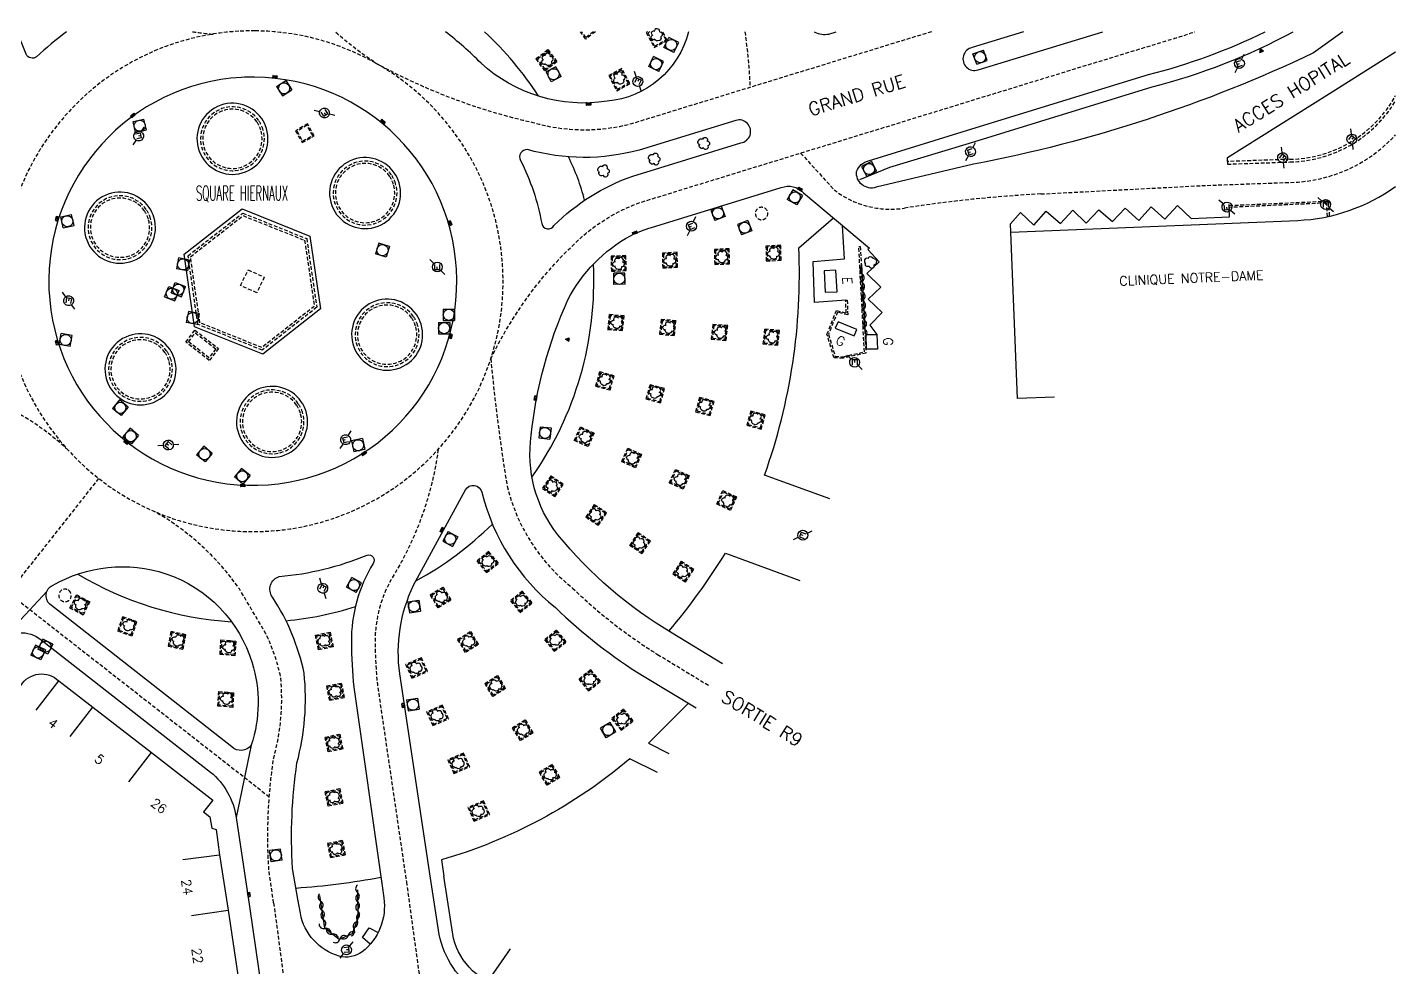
# Model space of a CAD drawing. Header units: millimetres. Extents: x 155000 to 156001, y 122000 to 123001.
# Drawn here: x 155815.6 to 156000, y 122873.9 to 123000.6 of the extents above; entities that cross this region are included whole.
import ezdxf
from ezdxf.enums import TextEntityAlignment as Align

# ---------------------------------------------------------------- set-up
doc = ezdxf.new("R2010")
doc.units = ezdxf.units.MM
doc.linetypes.add('DASHED', pattern=[0.75, 0.5, -0.25])
doc.layers.get('0').update_dxf_attribs({"linetype": 'CONTINUOUS'})
for name, color, linetype in [('W0001', 6, 'DASHED'), ('W0008', 7, 'CONTINUOUS'), ('W0100', 7, 'CONTINUOUS'), ('W0112', 1, 'DASHED'), ('W0300', 7, 'CONTINUOUS'), ('W0310', 3, 'CONTINUOUS'), ('W0334', 7, 'CONTINUOUS'), ('W0400', 7, 'CONTINUOUS'), ('W0420', 7, 'CONTINUOUS'), ('W0471', 7, 'CONTINUOUS'), ('W0851', 7, 'CONTINUOUS'), ('W0984', 7, 'CONTINUOUS'), ('W0989', 7, 'CONTINUOUS'), ('W0991', 7, 'CONTINUOUS'), ('W1102', 7, 'CONTINUOUS')]:
    doc.layers.add(name, color=color, linetype=linetype)
doc.styles.get("Standard").update_dxf_attribs({"font": 'romans.shx', "width": 0.85})

# ---------------------------------------------------------------- blocks, each defined once
blk = doc.blocks.new('T471')
for p, q in [((-0.333334, 0.333334), (-0.333334, -0.333334)), ((-0.333334, 0.333334), (0.333334, 0.333334)), ((-0.333334, 0), (0, 0)), ((0.500001, 0.500001), (1.000002, 1.000002)), ((-0.500001, -0.500001), (-1.000002, -1.000002)), ((-0.333334, -0.333334), (0.333334, -0.333334))]:
    blk.add_line(p, q)
blk.add_ellipse((0, 0), major_axis=(0.4714054636000732, 0.4714054636000732), ratio=1, start_param=5.497787143782138, end_param=11.78097245096172)
blk = doc.blocks.new('T851')
for p, q in [((-0.25, -0.15), (0, 0.3166666666666667)), ((0, 0.3166666666666667), (0.25, -0.15)), ((-0.25, -0.15), (0.25, -0.15))]:
    blk.add_line(p, q)
for major_axis, ratio in [((-0.1060660171779822, 0.1060660171779822), 0.9999999999999998), ((-0.0353553390593274, 0.0353553390593274), 0.9999999999999994), ((-0.02357022603955159, 0.02357022603955159), 0.9999999999999992)]:
    blk.add_ellipse((0, 0), major_axis=major_axis, ratio=ratio, start_param=3.926990816987241, end_param=10.21017612416683)
blk = doc.blocks.new('T300')
for p, q in [((-0.7999991999999999, 0.5142852), (-0.8571420000000001, 0.3428568)), ((-0.8571420000000001, 0.3428568), (-0.8571420000000001, 0.1714284)), ((-0.8571420000000001, 0.1714284), (-0.7428564, 0.05714279999999999)), ((-0.6857135999999999, 0.6285708), (-0.7999991999999999, 0.5142852)), ((-0.7999991999999999, -0.05714279999999999), (-0.7428564, 0.05714279999999999)), ((-0.7428564, 0.05714279999999999), (-0.6857135999999999, 0.1142856)), ((-0.5714279999999999, 0.6857135999999999), (-0.6857135999999999, 0.6285708)), ((-0.4571423999999999, 0.6857135999999999), (-0.5714279999999999, 0.6857135999999999)), ((-0.285714, 0.6285708), (-0.4571423999999999, 0.6857135999999999)), ((-0.285714, 0.6285708), (-0.1714284, 0.7428564)), ((-0.2285712, 0.5714279999999999), (-0.285714, 0.6285708)), ((-0.1714284, 0.7428564), (-0.05714279999999999, 0.7999991999999999)), ((-0.05714279999999999, 0.7999991999999999), (0.05714279999999999, 0.7999991999999999)), ((0.05714279999999999, 0.7999991999999999), (0.2285712, 0.7428564)), ((0.2285712, 0.7428564), (0.3428568, 0.6285708)), ((0.3428568, 0.6285708), (0.3999996, 0.5142852)), ((0.4571423999999999, 0.4571423999999999), (0.3428568, 0.4571423999999999)), ((0.3999996, 0.5142852), (0.3999996, 0.4571423999999999)), ((0.5714279999999999, 0.3999996), (0.4571423999999999, 0.4571423999999999)), ((0.5714279999999999, 0.3999996), (0.6857135999999999, 0.285714)), ((0.6857135999999999, 0.285714), (0.7428564, 0.1714284)), ((0.7428564, 0.05714279999999999), (0.6857135999999999, -0.1714284)), ((0.7428564, 0.1714284), (0.7428564, 0.05714279999999999)), ((-0.7999991999999999, -0.1714284), (-0.7999991999999999, -0.05714279999999999)), ((-0.7999991999999999, -0.2285712), (-0.7999991999999999, -0.1714284)), ((-0.7428564, -0.3428568), (-0.7999991999999999, -0.2285712)), ((-0.6857135999999999, -0.3999996), (-0.7428564, -0.3428568)), ((-0.5142852, -0.4571423999999999), (-0.6857135999999999, -0.3999996)), ((-0.3999996, -0.4571423999999999), (-0.5142852, -0.4571423999999999)), ((-0.3999996, -0.4571423999999999), (-0.3428568, -0.4571423999999999)), ((-0.3428568, -0.4571423999999999), (-0.3428568, -0.3999996)), ((-0.3428568, -0.5142852), (-0.3428568, -0.4571423999999999)), ((-0.285714, -0.6285708), (-0.3428568, -0.5142852)), ((-0.1714284, -0.7428564), (-0.285714, -0.6285708)), ((-0.05714279999999999, -0.7999991999999999), (-0.1714284, -0.7428564)), ((0.05714279999999999, -0.7999991999999999), (-0.05714279999999999, -0.7999991999999999)), ((0.1714284, -0.7428564), (0.05714279999999999, -0.7999991999999999)), ((0.2285712, -0.6857135999999999), (0.1714284, -0.7428564)), ((0.285714, -0.4571423999999999), (0.2285712, -0.4571423999999999)), ((0.285714, -0.6285708), (0.2285712, -0.6857135999999999)), ((0.4571423999999999, -0.3999996), (0.285714, -0.4571423999999999)), ((0.3428568, -0.5142852), (0.285714, -0.6285708)), ((0.3428568, -0.5142852), (0.3428568, -0.4571423999999999)), ((0.5714279999999999, -0.3428568), (0.4571423999999999, -0.3999996)), ((0.6285708, -0.285714), (0.5714279999999999, -0.3428568)), ((0.6857135999999999, -0.1714284), (0.6285708, -0.285714))]:
    blk.add_line(p, q)
blk = doc.blocks.new('t310o')
at = {"color": 0, "linetype": 'Continuous'}
for centre, start, end in [((-0.4999987064074958, 0.3750017247803044), 216.8699, 323.1304), ((0.5000012935925042, -0.3749982752196956), 36.8699, 143.1303)]:
    blk.add_arc(centre, 0.625, start, end, dxfattribs=at)
blk = doc.blocks.new('T420')
for p, q in [((0.7499999999708962, 0.75), (-0.7500000000291038, 0.75)), ((-0.7500000000291038, 0.75), (-0.7500000000291038, -0.75)), ((0.75, 0.75), (0.75, -0.75)), ((0.7499999999708962, -0.75), (-0.7500000000291038, -0.75))]:
    blk.add_line(p, q)
blk.add_ellipse((0, 0), major_axis=(-0.5303300858918937, 0.5303300858918937), ratio=0.9999999999925214, start_param=3.926990816990981, end_param=10.21017612417057)
blk = doc.blocks.new('T400')
for p, q in [((-0.15, 0.3), (0.15, 0.3)), ((-0.15, -0.25), (-0.15, 0.3)), ((-0.15, 0.15), (0.15, 0.15)), ((-0.15, 0), (0.15, 0)), ((0.15, 0.3), (0.15, -0.25)), ((-0.15, -0.15), (0.15, -0.15)), ((-0.15, -0.25), (-0.15, -0.3)), ((-0.15, -0.3), (0.15, -0.3)), ((0.15, -0.3), (0.15, -0.25))]:
    blk.add_line(p, q)

msp = doc.modelspace()

# ---------------------------------------------------------------- linework, layer by layer
at = {"layer": 'W0001'}
for points in [[(155844.0466239512, 123000.0631336955, 61.37503056714937), (155846.2438782431, 123000.1154950205, 0.0162932709077179), (155844.0466239512, 123000.0631336955, 0.0162932709077179)], [(155837.8077279455, 123000, 0.0146919503911859), (155840.5353081651, 122999.6796263724)], [(155919.7952892253, 122983.6546242969), (155924.3046277385, 122978.7116166272, 0.2072374866420219), (155933.8151689325, 122976.2402349957, -0.02563239767350916), (155952.1705139963, 122978.1412977108), (155974.5895620227, 122979.3069812767), (155985.8352184461, 122979.7084263438, 0.2053610232900574), (156000, 122986.111935212)], [(155878.0257685359, 122955.9467636743, 0.0171627216195439), (155880.2266922913, 122938.7773262912, 0.1667556161801612), (155889.0405977733, 122925.0494233061, 0.05294108307430038), (155900.5191475223, 122916.1029039857), (155907.4918613788, 122911.869604959)], [(155821.0367843799, 122943.6398750032, 0.1306633236600903), (155805.6926509405, 122951.9671472675, 0.1170695197536755), (155795.6883806964, 122951.7781535681), (155777.2309407844, 122947.9320344541), (155735.1752919286, 122939.1910329899)]]:
    msp.add_lwpolyline(points, format="xyb", dxfattribs=at)
at = {"layer": 'W0001', "flags": 128}
for points in [[(155937.4189214788, 123000), (155912.9624867881, 122992.4968388053), (155897.0056640981, 122987.5949375816, -0.1380184782504166), (155883.7289008418, 122987.7349754704, -0.06972544459347271), (155862.5836012356, 122995.7297305359, -0.03486733708723364), (155857.0156214688, 123000)], [(155878.0257685359, 122955.9467636743, -0.09044169422629575), (155889.3363529753, 122971.4732411309, -0.1103831316356582), (155898.3156173128, 122977.04943192), (155912.6130342279, 122981.4461580689), (155944.7915534944, 122991.3407069384), (155968.9544691352, 122998.7432475223, 0.0122606840871509), (155972.9410525718, 123000, 0.05344751889682772)], [(155912.2731019255, 123000, -0.02497095386386579), (155912.9624867933, 122992.4968388069, -0.8405066153489791)], [(155870.9330542732, 122943.7200064552, -0.1039768655017658), (155864.85717587, 122926.634820063, 0.1373397713059485), (155862.4257616082, 122917.7831750048, 0.02479560611680482), (155862.737328713, 122912.0698564333), (155866.650115153, 122885.4475775415)], [(155848.7554734053, 122882.6314657729), (155848.1215796506, 122886.9077748573, -0.05366581837455479), (155848.7591175862, 122902.1424983728, 0.09174520196158498), (155849.696596996, 122913.0700564447, 0.05759394289633814), (155847.7149415367, 122918.8838017582), (155844.1331802015, 122924.9337971646, 0.11326372531408), (155832.5774293215, 122935.414657277)]]:
    msp.add_lwpolyline(points, format="xyb", dxfattribs=at)
for points in [[(155848.1679818413, 122896.8809711059), (155817.1850209896, 122921.0925679521), (155807.1520307722, 122928.9947902472), (155785.755769079, 122945.7267843882)], [(155794.6890898178, 122901.1396325348), (155813.0193453074, 122924.3735534346), (155825.1875492779, 122939.7969657653)]]:
    msp.add_lwpolyline(points, dxfattribs=at)
at = {"layer": 'W0001'}
for points in [[(155866.650115153, 122885.4475775415), (155871.2669651032, 122851.8993498393), (155880.5071230226, 122792.0303483576), (155883.0710012464, 122774.2229175986), (155888.4815989406, 122739.3414798793), (155891.5643999308, 122723.0844499995), (155887.9751709062, 122705.3032201794)], [(155848.7554734053, 122882.6314657729), (155851.9474715921, 122858.6860826733), (155857.8547268223, 122820.6882325878), (155862.2697716951, 122792.1385844531), (155863.3208161563, 122785.4151744253), (155865.608448757, 122771.5700727729), (155873.3221076038, 122722.1552306874), (155882.2446582408, 122704.5267017198)]]:
    msp.add_lwpolyline(points, dxfattribs=at)
at = {"layer": 'W0008'}
for points in [[(155820.8103112342, 123000, 0.02816652761902284), (155816.8045, 122996.6081, -0.4481767493683909), (155815.3759752201, 122996.9707524339), (155814.1938212257, 123000)], [(155904.6647005178, 123000, -0.3225353033448881), (155893.7109, 122990.6489, -0.2286091241279858), (155876.705, 122995.7748, 0.03354028237408936), (155871.9093028905, 123000, -0.1549130362227611)], [(155992.9024890815, 123000), (155988.9116, 122997.1422, -0.06392089573855594), (155943.0993, 122982.1553), (155929.965, 122979.0423, -0.5466520167753144), (155927.3389999998, 122981.1916, -0.2357014554204837), (155928.9453, 122982.6197000001), (155943.4705, 122987.0887), (155966.7068, 122994.2346, 0.05154929667205106), (155982.4170949709, 123000, 0.05406351756536579)], [(155909.2693, 122914.8333), (155902.4809, 122918.9589, -0.08758475966769626), (155887.0745, 122932.2154, -0.206840163369467), (155883.4873, 122945.6436, -0.08178068362688184), (155888.4243, 122963.8812, -0.1496551716745559), (155896.8508, 122972.5086, -0.0634602225295107), (155899.6811, 122973.6172), (155917.1619, 122978.9992, -0.3016986867088864), (155920.1744000002, 122978.3169000002), (155929.0973, 122970.8402), (155928.864, 122970.6433), (155930.3962, 122969.0206), (155928.7188, 122967.414), (155930.6066, 122965.5767), (155928.9127, 122963.9728), (155930.7666, 122962.166), (155929.1044, 122960.4732), (155930.0834, 122959.2261)], [(155869.9098681437, 122885.9605706982), (155865.7587, 122913.4869, -0.1484272237977429), (155867.6144, 122925.4182), (155874.5963, 122938.2634, -0.6853373257143369), (155876.8247, 122937.9548, 0.1652767870304608), (155886.731, 122922.4145, 0.05245574364113078), (155898.6952, 122913.1156), (155905.7144227576, 122908.905909918)], [(155797.1645769933, 122899.1979299048), (155811.7203, 122917.6468, -0.4102441379527866), (155817.4098, 122918.0524), (155840.2611, 122900.245, -0.1868795931092658), (155843.6948, 122894.137), (155845.5174069503, 122882.121885465)], [(155901.0315, 122849.0274), (155894.6185, 122854.5993), (155876.3331000114, 122870.5219000168, -0.1947172466822541), (155871.0578, 122878.3718), (155869.9098681437, 122885.9605706982)], [(155863.3903621623, 122884.9345843847), (155863.591, 122883.3071, -0.2755503559548147), (155860.6653, 122876.0389, -0.2345620506020043), (155857.5985000229, 122875.4505000802, -0.285065914124689), (155852.3563, 122881.2229), (155851.9935398602, 122883.1410460808)], [(155845.5174069503, 122882.121885465), (155848.797, 122859.54), (155854.8984, 122820.2315, -0.4092552675780475), (155850.9429, 122815.2215, -0.1838125559865063), (155847.3993, 122816.0812), (155837.5762, 122824.0284)]]:
    msp.add_lwpolyline(points, format="xyb", dxfattribs=at)
at = {"layer": 'W0008', "flags": 128}
for points in [[(155921.6351746487, 123000), (155921.7242, 122999.9529, 0.178693192609436), (155923.5936000001, 122999.6952999998), (155924.5799982371, 123000, 0.4339040195423198)], [(155949.8449286448, 123000), (155942.9041000001, 122997.8669999997, 1.045888548512531), (155943.7056, 122994.8525), (155960.5077514843, 123000, 0.0657887978299318)], [(155882.9611, 122984.1267000002, 0.5849957706613159), (155882.0265, 122982.6674, -0.0742356431999506), (155884.8857999997, 122974.1472999999, 0.6836516855443546), (155886.5377, 122973.8805, -0.1138684674514081), (155897.1703, 122980.5473), (155911.7216, 122985.0221, 1.075611985652424), (155911.0487000001, 122988.0591999998), (155898.0281, 122984.0593, -0.1361045976200199), (155882.9611, 122984.1267)], [(155851.9935398602, 122883.1410460808), (155851.3046, 122887.2745, -0.0524044865133798), (155851.8965, 122901.4849, 0.09164567393063668), (155852.8629, 122913.5656, 0.09360950392963632), (155848.5963, 122923.8313, -0.5178761106678941), (155849.5167999999, 122926.6045000004, 0.07728348268354268), (155861.3418, 122929.4857, -0.7369821515739958), (155862.1645999995, 122928.3663000003, 0.1385668031959129), (155859.2258, 122917.7675, 0.02504976963968547), (155859.5611, 122911.6759), (155863.3903621623, 122884.9345843847)]]:
    msp.add_lwpolyline(points, format="xyb", dxfattribs=at)
at = {"layer": 'W0008'}
for points in [[(155977.3143, 122982.5099), (155977.3559, 122983.053), (155991.0936, 122991.6756), (156000, 122997.3004349946)], [(155948.1122, 122972.992), (155948.0771, 122974.1407), (155949.417, 122975.6557), (155951.2172, 122973.957), (155952.8723, 122975.8461), (155954.8368, 122974.1464), (155956.4781, 122975.9571), (155958.2741, 122974.2091), (155959.9806, 122976.0278), (155961.8204, 122974.4142), (155963.5481, 122976.2527), (155965.3672, 122974.5513), (155967.0534, 122976.4149), (155968.8914, 122974.7346), (155970.5893, 122976.5764), (155972.4588, 122974.834), (155977.6137, 122975.0564), (155977.5759776273, 122976.3344108905)]]:
    msp.add_lwpolyline(points, dxfattribs=at)
msp.add_lwpolyline([(155844.3979551599, 122993.841512791, 61.37503056769305), (155846.1893042713, 122993.884201256, 0.01629327090757305)], format="xyb", close=True, dxfattribs=at)
at = {"layer": 'W0008', "flags": 128}
msp.add_lwpolyline([(155845.8388, 122914.9592, -0.1585540869661909), (155845.7343, 122903.8937, -0.4511640103960455), (155843.1092, 122903.6487), (155818.5741000004, 122922.8751000005, -0.5309982711545573), (155818.9456, 122925.401, -0.2145172386837328), (155834.2343, 122926.9704, -0.2439619818255175)], format="xyb", close=True, dxfattribs=at)
at = {"layer": 'W0100'}
for points in [[(155954.030270934, 122950.7732863139), (155949.0344946567, 122950.5678127458), (155948.1122, 122972.992), (155986.7997999967, 122974.5831999998, 0.146713728805403), (156000, 122979.1621522685)], [(155801.8073870973, 122895.5562400272), (155807.6372, 122902.9887), (155814.6658, 122911.9274, -0.4755822299960084), (155819.7834, 122912.5375), (155824.3762045198, 122908.9891690481), (155832.2896, 122902.8754), (155840.5358, 122896.4655), (155839.2956, 122894.9068), (155840.1713, 122894.209), (155840.3985, 122892.7167), (155841.0266, 122892.5282), (155841.4625, 122889.1157), (155842.6091, 122881.6642)]]:
    msp.add_lwpolyline(points, format="xyb", dxfattribs=at)
for points in [[(155924.709, 122964.9765), (155924.5496, 122967.883), (155922.9503, 122967.8075), (155923.1097, 122964.901)], [(155924.453, 122960.0738), (155927.009, 122959.0489), (155927.389, 122959.8705), (155924.833, 122960.8954)], [(155928.6894, 122957.2147), (155928.6167, 122959.2035), (155930.0834, 122959.2261), (155930.1561, 122957.2373)]]:
    msp.add_lwpolyline(points, close=True, dxfattribs=at)
msp.add_lwpolyline([(155837.6639331894, 122880.9257386163), (155842.6091, 122881.6642), (155844.2326, 122870.7923), (155845.209, 122864.8771), (155846.1442, 122859.001), (155847.4392, 122850.6801), (155849.2328, 122838.7916), (155850.9396, 122818.3504), (155848.3452, 122818.6536), (155838.9946, 122826.2436)], dxfattribs=at)
at = {"layer": 'W0112'}
for points in [[(155890.8193, 122999.0159), (155890.0957762325, 123000)], [(155890.8501160831, 122999.2272149001), (155890.2819539177, 123000)], [(155892.1213524404, 123000), (155890.8193, 122999.0159)], [(155891.8725799844, 123000), (155890.8501160831, 122999.2272149001)], [(155899.1540298588, 123000), (155898.9709, 122999.8976), (155900.0604, 122997.8569), (155901.8207, 122998.8412)], [(155899.4613759488, 123000), (155899.1725057233, 122999.8384735767), (155900.1206887383, 122998.0624689153), (155901.6190942766, 122998.9003264233)], [(155901.6190942766, 122998.9003264233), (155901.0319945746, 123000)], [(155901.8207, 122998.8412), (155901.202033562, 123000)], [(155990.8032924186, 122975.0887173668), (155990.6933920405, 122976.9173111683), (155977.5759776273, 122976.3344108905), (155977.5645, 122976.5927), (155990.9362, 122977.1869), (155991.0589628384, 122975.1442922384)]]:
    msp.add_lwpolyline(points, dxfattribs=at)
for points in [[(155885.3265, 122994.7353), (155884.117, 122996.3804), (155885.7272, 122997.5974), (155886.9367, 122995.9523)], [(155885.3573160831, 122994.9466149001), (155884.3255361649, 122996.3499891402), (155885.6963839169, 122997.3860850999), (155886.7281638351, 122995.9827108597)], [(155896.7682, 122993.0294), (155895.6787, 122995.0701), (155893.9184, 122994.0858), (155895.0079, 122992.0451)], [(155896.5665942766, 122993.0885264233), (155895.6184112617, 122994.8645310847), (155894.1200057233, 122994.0266735767), (155895.0681887383, 122992.2506689153)], [(155854.2268, 122985.9545), (155853.3203, 122987.6018), (155851.6999, 122986.6408), (155852.6048, 122985.0734)], [(155854.0226714022, 122986.0143163929), (155853.2635709671, 122987.3937605699), (155851.9039286873, 122986.5874064408), (155852.6616296114, 122985.2749736543)], [(155844.5782, 122975.5735), (155853.2074, 122972.1242), (155854.5636, 122962.8731), (155847.215, 122957.1042), (155838.5388, 122960.5727), (155837.2114440057, 122969.8275339422)], [(155844.6277464058, 122975.2246255755), (155852.9305920659, 122971.9057773005), (155854.235573229, 122963.0040583516), (155847.1648689472, 122957.4533159066), (155838.8161972405, 122960.7908793347), (155837.5390624538, 122969.6955517994)], [(155903.1906, 122968.2641), (155903.1475, 122970.2814), (155901.1518, 122970.1758), (155901.1949, 122968.1585)], [(155910.2082, 122968.746), (155910.1651, 122970.7633), (155908.1694, 122970.6577), (155908.2125, 122968.6404)], [(155910.0551295546, 122968.8881103097), (155910.0184408306, 122970.605329868), (155908.3224704454, 122970.5155896903), (155908.3591591694, 122968.798370132)], [(155917.1612, 122969.2203), (155917.1181, 122971.2376), (155915.1224, 122971.132), (155915.1655, 122969.1147)], [(155917.0081295546, 122969.3624103097), (155916.9714408306, 122971.079629868), (155915.2754704454, 122970.9898896903), (155915.3121591694, 122969.272670132)], [(155926.0716727181, 122963.8387341818), (155926.1431246341, 122961.8369224798), (155924.7578625982, 122962.2231686487), (155923.5541449117, 122959.2493270273), (155924.4436171988, 122956.2528207562), (155925.5108671991, 122956.2196902792), (155928.3892305914, 122956.8667591292), (155927.6275873334, 122971.0602831544), (155927.8273, 122971.071), (155928.598, 122956.7087), (155925.53, 122956.019), (155924.293, 122956.0574), (155923.3425, 122959.2595), (155924.6395, 122962.4638), (155925.9335, 122962.103), (155925.8718, 122963.8316)], [(155896.2808, 122967.8299), (155896.2377, 122969.8472), (155894.242, 122969.7416), (155894.2851, 122967.7243)], [(155896.1277295546, 122967.9720103097), (155896.0910408306, 122969.689229868), (155894.3950704454, 122969.5994896903), (155894.4317591694, 122967.882270132)], [(155903.0375295546, 122968.4062103097), (155903.0008408306, 122970.123429868), (155901.3048704454, 122970.0336896903), (155901.3415591694, 122968.316470132)], [(155847.4961, 122966.9396), (155846.476, 122964.8223), (155844.2944, 122965.807), (155845.3145, 122967.9243)], [(155895.7832, 122959.7278), (155896.0085, 122961.7234), (155894.0045, 122961.8979), (155893.7792, 122959.9023)], [(155895.6505499559, 122959.8899182065), (155895.8421832508, 122961.5873145807), (155894.137150044, 122961.7357817935), (155893.9455167492, 122960.0383854194)], [(155902.7668, 122959.0622), (155902.9921, 122961.0578), (155900.9881, 122961.2323), (155900.7628, 122959.2367)], [(155902.6341499559, 122959.2243182065), (155902.8257832507, 122960.9217145807), (155901.120750044, 122961.0701817935), (155900.9291167492, 122959.3727854194)], [(155836.9045, 122958.1968), (155838.151, 122959.7894), (155841.3211, 122957.3128), (155840.0822, 122955.711)], [(155837.2668056488, 122958.2410145306), (155838.195304354, 122959.4273178101), (155840.9598610727, 122957.2675433016), (155840.036824005, 122956.0741291639)], [(155909.7339, 122958.4085), (155909.9592, 122960.4041), (155907.9552, 122960.5786), (155907.7299, 122958.583)], [(155909.6012499559, 122958.5706182065), (155909.7928832507, 122960.2680145807), (155908.087850044, 122960.4164817935), (155907.8962167492, 122958.7190854194)], [(155916.7202, 122957.7561), (155916.9455, 122959.7517), (155914.9415, 122959.9262), (155914.7162, 122957.9306)], [(155916.5875499559, 122957.9182182065), (155916.7791832507, 122959.6156145807), (155915.074150044, 122959.7640817935), (155914.8825167492, 122958.0666854194)], [(155894.1086, 122951.7292), (155894.6486, 122953.6472), (155892.6941, 122954.1704), (155892.1541, 122952.2524)], [(155894.0043441652, 122951.9123896057), (155894.4630352673, 122953.5415924464), (155892.7983558348, 122953.9872103942), (155892.3396647326, 122952.3580075536)], [(155900.9017, 122950.0073), (155901.4417, 122951.9253), (155899.4872, 122952.4485), (155898.9472, 122950.5305)], [(155900.7974441652, 122950.1904896057), (155901.2561352674, 122951.8196924464), (155899.5914558348, 122952.2653103942), (155899.1327647326, 122950.6361075536)], [(155907.5916, 122948.2827), (155908.1316, 122950.2007), (155906.1771, 122950.7239), (155905.6371, 122948.8059)], [(155907.4873441652, 122948.4658896057), (155907.9460352673, 122950.0950924464), (155906.2813558348, 122950.5407103942), (155905.8226647326, 122948.9115075536)], [(155914.4743, 122946.4599), (155915.0143, 122948.3779), (155913.0598, 122948.9011), (155912.5198, 122946.9831)], [(155914.3700441652, 122946.6430896057), (155914.8287352673, 122948.2722924464), (155913.1640558348, 122948.7179103942), (155912.7053647326, 122947.0887075536)], [(155889.2775, 122944.9407), (155890.1, 122946.7734), (155891.9556, 122945.9304), (155891.1331, 122944.0977)], [(155889.4754867704, 122945.0155081195), (155890.1751512316, 122946.5745051508), (155891.7576132296, 122945.8555918805), (155891.0579487683, 122944.2965948492)], [(155895.6672, 122942.0759), (155896.4897, 122943.9086), (155898.3453, 122943.0656), (155897.5228, 122941.2329)], [(155895.8651867704, 122942.1507081195), (155896.5648512316, 122943.7097051508), (155898.1473132296, 122942.9907918805), (155897.4476487683, 122941.4317948492)], [(155902.0922, 122939.2032), (155902.9147, 122941.0359), (155904.7703, 122940.1929), (155903.9478, 122938.3602)], [(155902.2901867703, 122939.2780081195), (155902.9898512316, 122940.8370051508), (155904.5723132296, 122940.1180918805), (155903.8726487683, 122938.5590948492)], [(155886.6753, 122937.359), (155887.7949, 122939.0283), (155886.1147, 122940.1508), (155884.9951, 122938.4815)], [(155886.6341261165, 122937.5669021006), (155887.5866206746, 122938.9870514091), (155886.1558738835, 122939.9428978994), (155885.2033793254, 122938.5227485909)], [(155908.4867, 122936.3546), (155909.3092, 122938.1873), (155911.1648, 122937.3443), (155910.3423, 122935.5116)], [(155908.6846867703, 122936.4294081195), (155909.3843512316, 122937.9884051508), (155910.9668132296, 122937.2694918805), (155910.2671487683, 122935.7104948492)], [(155892.5254, 122933.5013), (155893.645, 122935.1706), (155891.9648, 122936.2931), (155890.8452, 122934.6238)], [(155892.4842261165, 122933.7092021006), (155893.4367206746, 122935.1293514091), (155892.0059738835, 122936.0851978994), (155891.0534793254, 122934.6650485909)], [(155898.4232, 122929.7024), (155899.5428, 122931.3717), (155897.8626, 122932.4942), (155896.743, 122930.8249)], [(155898.3820261165, 122929.9103021006), (155899.3345206746, 122931.3304514091), (155897.9037738835, 122932.2862978994), (155896.9512793254, 122930.8661485909)], [(155877.4411, 122927.122), (155879.0596, 122928.4067), (155877.7562, 122929.9562), (155876.1377, 122928.6715)], [(155877.4620377243, 122927.3301298958), (155878.845468558, 122928.4282414757), (155877.7352622757, 122929.7480701042), (155876.351831442, 122928.6499585243)], [(155904.254, 122925.8576), (155905.3736, 122927.5269), (155903.6934, 122928.6494), (155902.5738, 122926.9801)], [(155904.2128261165, 122926.0655021006), (155905.1653206746, 122927.4856514091), (155903.7345738835, 122928.4414978994), (155902.7820793254, 122927.0213485909)], [(155869.8633, 122924.1381), (155871.5916, 122925.1926), (155872.6582, 122923.4276), (155870.9299, 122922.3731)], [(155870.0689300457, 122924.0878468047), (155871.5411322525, 122924.9860920324), (155872.4525699543, 122923.4778531953), (155870.9803677475, 122922.5796079676)], [(155881.9745, 122921.775), (155883.593, 122923.0597), (155882.2896, 122924.6092), (155880.6711, 122923.3245)], [(155881.9954377243, 122921.9831298958), (155883.378868558, 122923.0812414757), (155882.2686622757, 122924.4010701042), (155880.885231442, 122923.3029585243)], [(155822.2019, 122924.1356), (155823.9791, 122923.1792), (155823.0594, 122921.41), (155821.2822, 122922.3664)], [(155822.2648081894, 122923.9314047785), (155823.7778054623, 122923.1171854494), (155822.9964918106, 122921.6141952215), (155821.4834945377, 122922.4284145506)], [(155827.7215, 122919.2693), (155829.6601, 122918.5873), (155830.3258, 122920.5039), (155828.3872, 122921.1859)], [(155827.9122165191, 122919.3612174404), (155829.5678159901, 122918.7787771024), (155830.1350834809, 122920.4119825596), (155828.4794840099, 122920.9944228976)], [(155834.5392, 122917.2175), (155836.5384, 122916.7965), (155836.8975, 122918.7612), (155834.8983, 122919.1822)], [(155834.7130126479, 122917.3341876486), (155836.4185459118, 122916.9750292332), (155836.7236873521, 122918.6445123514), (155835.0181540882, 122919.0036707668)], [(155854.3929, 122918.7123), (155856.3649, 122919.1042), (155856.7761, 122917.1163), (155854.8041, 122916.7244)], [(155854.5704127458, 122918.5946441024), (155856.2481580776, 122918.9280662097), (155856.5985872542, 122917.2339558976), (155854.9208419224, 122916.9005337903)], [(155873.5584, 122918.1445), (155875.2867, 122919.199), (155876.3533, 122917.434), (155874.625, 122916.3795)], [(155873.7640300457, 122918.0942468047), (155875.2362322525, 122918.9924920324), (155876.1476699543, 122917.4842531953), (155874.6754677474, 122916.5860079676)], [(155886.5872, 122916.5214), (155888.2057, 122917.8061), (155886.9023, 122919.3556), (155885.2838, 122918.0709)], [(155886.6081377243, 122916.7295298958), (155887.991568558, 122917.8276414757), (155886.8813622757, 122919.1474701042), (155885.497931442, 122918.0493585243)], [(155841.6509, 122918.0633), (155843.6567, 122917.9057), (155843.542, 122915.9306), (155841.5362, 122916.0882)], [(155841.7917721354, 122917.9017690685), (155843.4984316444, 122917.7676731773), (155843.4011278645, 122916.0921309314), (155841.6944683556, 122916.2262268226)], [(155867.3897, 122912.9004), (155869.51, 122913.8107), (155868.6675, 122915.6508), (155866.5472, 122914.7405)], [(155867.4651111411, 122913.096015726), (155869.309664662, 122913.8879305824), (155868.5920888589, 122915.4551842741), (155866.747535338, 122914.6632694176)], [(155877.2207, 122912.2066), (155878.949, 122913.2611), (155880.0156, 122911.4961), (155878.2873, 122910.4416)], [(155891.1936, 122911.2001), (155892.8121, 122912.4848), (155891.5087, 122914.0343), (155889.8902, 122912.7496)], [(155891.2145377243, 122911.4082298958), (155892.597968558, 122912.5063414757), (155891.4877622757, 122913.8261701042), (155890.104331442, 122912.7280585243)], [(155855.8955, 122911.8627), (155857.8675, 122912.2546), (155858.2787, 122910.2667), (155856.3067, 122909.8748)], [(155856.0730127458, 122911.7450441024), (155857.7507580776, 122912.0784662097), (155858.1011872542, 122910.3843558975), (155856.4234419224, 122910.0509337903)], [(155877.4263300457, 122912.1563468047), (155878.8985322525, 122913.0545920324), (155879.8099699543, 122911.5463531953), (155878.3377677474, 122910.6481079676)], [(155841.3427, 122911.1074), (155843.3485, 122910.9498), (155843.2338, 122908.9747), (155841.228, 122909.1323)], [(155841.4835721354, 122910.9458690685), (155843.1902316444, 122910.8117731773), (155843.0929278645, 122909.1362309314), (155841.3862683556, 122909.2703268226)], [(155870.2223, 122906.514), (155872.3426, 122907.4243), (155871.5001, 122909.2644), (155869.3798, 122908.3541)], [(155870.2977111411, 122906.709615726), (155872.142264662, 122907.5015305824), (155871.4246888589, 122909.0687842741), (155869.580135338, 122908.2768694176)], [(155895.6096, 122905.8845), (155897.2281, 122907.1692), (155895.9247, 122908.7187), (155894.3062, 122907.434)], [(155895.6305377243, 122906.0926298958), (155897.013968558, 122907.1907414757), (155895.9037622757, 122908.5105701042), (155894.520331442, 122907.4124585243)], [(155880.9339, 122906.2411), (155882.6622, 122907.2956), (155883.7288, 122905.5306), (155882.0005, 122904.4761)], [(155881.1395300457, 122906.1908468047), (155882.6117322525, 122907.0890920324), (155883.5231699543, 122905.5808531953), (155882.0509677474, 122904.6826079676)], [(155855.6885591872, 122904.9613172953), (155857.6605591871, 122905.3532172953), (155858.0717591872, 122903.3653172953), (155856.0997591872, 122902.9734172953)], [(155855.8660719329, 122904.8436613977), (155857.5438172647, 122905.177083505), (155857.8942464414, 122903.4829731928), (155856.2165011096, 122903.1495510856)], [(155873.0619, 122900.0585), (155875.1822, 122900.9688), (155874.3397, 122902.8089), (155872.2194, 122901.8986)], [(155873.1373111411, 122900.254115726), (155874.981864662, 122901.0460305824), (155874.2642888589, 122902.6132842741), (155872.419735338, 122901.8213694176)], [(155884.5375, 122900.2397), (155886.2658, 122901.2942), (155887.3324, 122899.5292), (155885.6041, 122898.4747)], [(155884.7431300457, 122900.1894468047), (155886.2153322525, 122901.0876920324), (155887.1267699543, 122899.5794531953), (155885.6545677474, 122898.6812079676)], [(155855.6967, 122897.6376), (155857.6687, 122898.0295), (155858.0799, 122896.0416), (155856.1079, 122895.6497)], [(155855.8742127458, 122897.5199441024), (155857.5519580776, 122897.8533662097), (155857.9023872543, 122896.1592558976), (155856.2246419225, 122895.8258337903)], [(155875.7699, 122893.6299), (155877.8902, 122894.5402), (155877.0477, 122896.3803), (155874.9274, 122895.47)], [(155875.8453111411, 122893.825515726), (155877.689864662, 122894.6174305824), (155876.9722888589, 122896.1846842741), (155875.127735338, 122895.3927694176)], [(155856.0327, 122890.667), (155858.0047, 122891.0589), (155858.4159, 122889.071), (155856.4439, 122888.6791)], [(155856.2102127458, 122890.5493441024), (155857.8879580776, 122890.8827662097), (155858.2383872542, 122889.1886558976), (155856.5606419224, 122888.8552337903)]]:
    msp.add_lwpolyline(points, close=True, dxfattribs=at)
for points in [[(156000, 122991.396144116, -0.2682734853448993), (155985.7506846756, 122982.8111967681), (155977.3143, 122982.5099), (155977.3171, 122982.1561), (155985.7602, 122982.4575, 0.258448695600345), (156000, 122990.6874543565)], [(155846.4887614165, 122987.8495399456, 12.92822759988343), (155847.0239783997, 122986.7428992908, 0.07735012338495958), (155846.4887614165, 122987.8495399456, 0.07735012338495958)], [(155864.3677393621, 122980.5380835479, 12.92822759988343), (155864.9029563454, 122979.4314428931, 0.07735012338495958), (155864.3677393621, 122980.5380835479, 0.07735012338495958)], [(155831.3276436362, 122975.8739983137, 12.92822759988343), (155831.8628606194, 122974.7673576589, 0.07735012338495958), (155831.3276436362, 122975.8739983137, 0.07735012338495958)], [(155867.3387327849, 122961.462340713, 12.92822759988343), (155867.8739497681, 122960.3557000583, 0.07735012338495958), (155867.3387327849, 122961.462340713, 0.07735012338495958)], [(155834.0928531191, 122956.7916556534, 12.92822759988343), (155834.6280701023, 122955.6850149987, 0.07735012338495958), (155834.0928531191, 122956.7916556534, 0.07735012338495958)], [(155851.8242059356, 122949.7100311406, 12.92822759988343), (155852.3594229188, 122948.6033904858, 0.07735012338495958), (155851.8242059356, 122949.7100311406, 0.07735012338495958)]]:
    msp.add_lwpolyline(points, format="xyb", dxfattribs=at)
for points in [[(155846.7401101129, 122988.0232990788, 12.92822759992706), (155847.3162448745, 122986.8320548361, 0.07735012338471234)], [(155864.6190880586, 122980.7118426811, 12.92822759992706), (155865.1952228202, 122979.5205984384, 0.07735012338471234)], [(155831.5789923326, 122976.0477574469, 12.92822759992706), (155832.1551270942, 122974.8565132042, 0.07735012338471234)], [(155915.2976813749, 122975.1682696509, 4.062412895809574), (155914.6868357933, 122974.6803281647, 0.2461591240593761)], [(155867.5900814813, 122961.6360998462, 12.92822759992706), (155868.166216243, 122960.4448556036, 0.07735012338471234)], [(155834.3442018155, 122956.9654147867, 12.92822759992706), (155834.9203365771, 122955.774170544, 0.07735012338471234)], [(155852.075554632, 122949.8837902738, 12.92822759992706), (155852.6516893936, 122948.6925460311, 0.07735012338471234)], [(155820.9133870438, 122924.8418402974, 5.111705236402386), (155821.3863309974, 122924.4213416388, 0.1956294335750471)]]:
    msp.add_lwpolyline(points, format="xyb", close=True, dxfattribs=at)
at = {"layer": 'W0310'}
for points in [[(155928.0138, 122968.648), (155928.5028, 122959.2394)], [(155860.0498446597, 122884.4088811722), (155860.0931, 122880.5168), (155859.3262, 122878.477), (155857.5867, 122877.7073), (155855.6377, 122879.2116), (155854.9751736681, 122883.6102711245)]]:
    msp.add_lwpolyline(points, dxfattribs=at)
at = {"layer": 'W0334'}
for points in [[(155884.4765522738, 122991.3124409282, 0.06202259796789589), (155877.1863833289, 123000, 0.019006492163117)], [(155927.7723, 122980.1009), (155931.8295, 122981.7412), (155942.5549, 122985.0024), (155967.1731411608, 122992.5732907834, 0.06164465835959787), (155986.1872776794, 123000, 0.03644634229638934)], [(155847.1393071217, 122988.2992667971, 12.92822759984975), (155847.7804283146, 122986.97365345, 0.07735012338516324), (155847.1393071217, 122988.2992667971, 0.07735012338516324)], [(155865.0182850674, 122980.9878103994, 12.92822759984975), (155865.6594062602, 122979.6621970523, 0.07735012338516324), (155865.0182850674, 122980.9878103994, 0.07735012338516324)], [(155890.6740629858, 122977.2981289469, 0.05485594861942583), (155888.4871524437, 122983.1478847572, 0.05485594861942583)], [(155831.9781893415, 122976.3237251652, 12.92822759984975), (155832.6193105343, 122974.9981118181, 0.07735012338516324), (155831.9781893415, 122976.3237251652, 0.07735012338516324)], [(155923.7210528952, 122937.0701503985), (155914.9374999999, 122940.2788, 0.0966925173733544), (155919.5536, 122970.905), (155924.2214053996, 122974.9258225174)], [(155883.5749466236, 122939.9807660284, 0.1670219807386192), (155891.8569752786, 122968.6858990019, 0.1670219807386192)], [(155867.9892784902, 122961.9120675646, 12.92822759984975), (155868.630399683, 122960.5864542174, 0.07735012338516324), (155867.9892784902, 122961.9120675646, 0.07735012338516324)], [(155834.7433988244, 122957.241382505, 12.92822759984975), (155835.3845200172, 122955.9157691578, 0.07735012338516324), (155834.7433988244, 122957.241382505, 0.07735012338516324)], [(155852.4747516408, 122950.1597579921, 12.92822759984975), (155853.1158728336, 122948.834144645, 0.07735012338516324), (155852.4747516408, 122950.1597579921, 0.07735012338516324)], [(155867.9421409542, 122926.0211731312, 0.07010476700330386), (155878.2388620061, 122933.6699109521, 0.07010476700330386)], [(155902.0414885008, 122919.2224101258, 0.03462304918875787), (155909.6453, 122929.7372), (155919.706, 122926.0791)], [(155822.3457599062, 122926.9404603062, 0.1197710453998242), (155843.0810189255, 122920.5074666853, 0.1197710453998242)], [(155850.4219041008, 122920.6361386494, 0.052057704460642), (155859.7744850206, 122922.54657321, 0.052057704460642)], [(155900.4801968775, 122900.1783796962), (155896.7467, 122902.027, -0.1059191595309687), (155871.3732, 122888.4276), (155871.6848041858, 122886.2398955569)], [(155851.7453231431, 122884.6302796435, 0.02983748308448871), (155863.2246207725, 122886.0920248073, 0.02832191245692517)], [(155880.6231, 122876.4359), (155877.4852, 122871.8886), (155875.5397009254, 122873.4876992393, -0.1377370632984816), (155873.0052, 122877.8496), (155871.6848041858, 122886.2398955569)]]:
    msp.add_lwpolyline(points, format="xyb", dxfattribs=at)
msp.add_lwpolyline([(155844.4995094108, 122976.1275893138), (155853.6470318776, 122972.4711032844), (155855.084578655, 122962.665109336), (155847.2946191372, 122956.5497271595), (155838.0982321742, 122960.2261832325), (155836.6911138573, 122970.0371506117)], close=True, dxfattribs=at)
for points in [[(155925.8718, 122963.8316), (155921.6479, 122963.5105), (155921.4982, 122969.0657), (155925.7221, 122969.3868), (155925.4489224093, 122973.8972582136)], [(155904.6833767392, 122909.5242667286), (155899.2798, 122904.1352), (155902.0247568595, 122902.7537736953)], [(155861.7733125776, 122877.070009643), (155860.7529, 122877.969), (155861.6104, 122879.2562), (155862.8349755358, 122878.6259556227)]]:
    msp.add_lwpolyline(points, dxfattribs=at)
at = {"layer": 'W0334', "flags": 128}
for points in [[(155811.7203, 122917.6468), (155818.1815536592, 122924.5810246169)], [(155845.7343, 122903.8937), (155843.6948, 122894.137)]]:
    msp.add_lwpolyline(points, dxfattribs=at)
at = {"layer": 'W1102'}
for p, q in [((155816.7265021227, 122908.5807849761), (155819.7834, 122912.5375)), ((155821.3193066425, 122905.0324540242), (155824.3762045198, 122908.9891690481)), ((155829.2327021227, 122898.9186849761), (155832.2896, 122902.8754)), ((155836.5027988935, 122888.4821663114), (155841.4625, 122889.1157))]:
    msp.add_line(p, q, dxfattribs=at)

# ---------------------------------------------------------------- block references
at = {"layer": 'W0300'}
for p, rotation in [((155900.3778, 122999.4562), 298.097108974855), ((155885.6322, 122996.1454), 298.097108974855), ((155895.3253, 122993.6444), 298.097108974855), ((155906.6975, 122985.0302), 153.256822846986), ((155900.011, 122982.9192), 153.256822846986), ((155893.1791, 122981.3151), 153.256822846986), ((155909.1526, 122969.6193), 271.22394906872), ((155916.1056, 122970.0936), 271.22394906872), ((155895.2252, 122968.7032), 271.22394906872), ((155902.135, 122969.1374), 271.22394906872), ((155929.2896, 122968.9161), 12.01104834492899), ((155895.022, 122960.7554), 263.558674251939), ((155902.0056, 122960.0898), 263.558674251939), ((155908.9727, 122959.4361), 263.558674251939), ((155915.959, 122958.7837), 263.558674251939), ((155893.3358, 122953.0718), 254.275791726441), ((155900.1289, 122951.3499), 254.275791726441), ((155906.8188, 122949.6253), 254.275791726441), ((155913.7015, 122947.8025), 254.275791726441), ((155890.722, 122945.3465), 254.275791726441), ((155897.1117, 122942.4817), 254.275791726441), ((155886.2785, 122938.6758), 326.25409631707), ((155903.5367, 122939.609), 254.275791726441), ((155909.9312, 122936.7604), 254.275791726441), ((155892.1286, 122934.8181), 326.25409631707), ((155898.0264, 122931.0192), 326.25409631707), ((155877.5213, 122928.6763), 218.441128092864), ((155903.8572, 122927.1744), 326.25409631707), ((155871.2492, 122923.8713), 203.235107479635), ((155882.0547, 122923.3293), 218.441128092864), ((155822.6424, 122922.8544), 242.532808599168), ((155829.1834, 122920.0133), 242.532808599168), ((155835.8198, 122917.9444), 242.532808599168), ((155855.6357, 122917.9617), 42.7407269070186), ((155874.9443, 122917.8777), 203.235107479635), ((155886.6674, 122918.0757), 218.441128092864), ((155842.6815, 122917.0488), 266.676394586541), ((155867.8409, 122914.3139), 203.235107479635), ((155891.2738, 122912.7544), 218.441128092864), ((155857.1383, 122911.1121), 42.7407269070186), ((155878.6066, 122911.9398), 203.235107479635), ((155842.3733, 122910.0929), 266.676394586541), ((155870.6735, 122907.9275), 203.235107479635), ((155895.6898, 122907.4388), 218.441128092864), ((155882.3198, 122905.9743), 203.235107479635), ((155856.9313591872, 122904.2107172953), 42.7407269070186), ((155873.5131, 122901.472), 203.235107479635), ((155885.9234, 122899.9729), 203.235107479635), ((155856.9395, 122896.887), 42.7407269070186), ((155876.2211, 122895.0434), 203.235107479635), ((155857.2755, 122889.9164), 42.7407269070186)]:
    msp.add_blockref('T300', p, dxfattribs=dict(at, rotation=rotation))
at = {"layer": 'W0310'}
for p, rotation in [((155928.078679588, 122967.39968488), 272.975198145814), ((155928.143559176, 122966.15136976), 272.975198145814), ((155928.208438765, 122964.90305464), 272.975198145814), ((155928.273318353, 122963.65473952), 272.975198145814), ((155928.338197941, 122962.4064244), 272.975198145814), ((155928.403077529, 122961.15810928), 272.975198145814), ((155928.467957118, 122959.909794159), 272.975198145814), ((155855.087158359, 122882.866777916), 98.56548487225339), ((155860.054091241, 122884.026777189), 270.63674067902), ((155860.067982481, 122882.776854378), 270.63674067902), ((155855.273332968, 122881.630720064), 98.56548487225339), ((155860.081873722, 122881.526931567), 270.63674067902), ((155855.680126036, 122879.17885424), 142.337901569357), ((155855.459507577, 122880.394662211), 98.56548487225339), ((155859.568810619, 122879.122295529), 249.39533411166), ((155860.008707964, 122880.29233413), 249.39533411166), ((155856.669660898, 122878.415099857), 142.337901569357), ((155857.67044594, 122877.744356194), 203.868598151148), ((155858.813540768, 122878.250156763), 203.868598151148)]:
    msp.add_blockref('t310o', p, dxfattribs=dict(at, rotation=rotation))
at = {"layer": 'W0400'}
for p, rotation in [((155848.9121, 122993.9542), 265.7180322826894), ((155829.7745, 122988.7233), 309.8207288208208), ((155891.2011, 122990.2687), 269.020943526283), ((155863.4768, 122987.8977), 230.4601223116715), ((155919.7142, 122978.7904), 60.18217951163502), ((155819.5586768734, 122974.8277399936), 345.0206624419466), ((155872.5312, 122974.201), 199.0775710650409), ((155897.4633, 122972.9138), 111.3897782788071), ((155872.6095, 122958.9498), 163.7896053793252), ((155819.5572, 122958.1014), 189.9057543848904), ((155884.0489, 122950.6271), 170.8867152803702), ((155828.8813, 122944.6871), 50.06924580562302), ((155860.9226, 122943.1854), 302.789412421074), ((155844.583, 122938.8633999999), 268.2002195203412), ((155871.457, 122932.8589), 151.4740818281737), ((155866.2223, 122909.2145), 188.5654375248237), ((155845.4107, 122883.7703), 8.37033682923602)]:
    msp.add_blockref('T400', p, dxfattribs=dict(at, rotation=rotation))
at = {"layer": 'W0420'}
for p, rotation in [((155902.352, 122998.218), 243.889866003332), ((155900.3217, 122995.6398), 243.889866003332), ((155943.9849, 122996.5695), 199.629153990145), ((155886.4863, 122994.2796), 298.097108974855), ((155850.1663, 122992.385), 122.834930854398), ((155830.7029, 122987.3332), 192.706694493997), ((155929.0186, 122981.5143), 27.81025749915051), ((155919.0073, 122977.6813), 330.182179511635), ((155908.662, 122975.5299), 21.3897782788071), ((155820.9444, 122974.4778), 192.706694493997), ((155912.24, 122973.5958), 21.3897782788071), ((155863.4214, 122970.5671), 342.722272802475), ((155836.544, 122968.6504), 349.101569488433), ((155895.3571, 122966.717), 271.22394906872), ((155835.0275, 122964.6998), 158.209863382356), ((155835.903, 122965.239), 158.209863382356), ((155837.8505, 122961.4303), 349.101569488433), ((155872.3732, 122961.8677), 90), ((155820.7048, 122958.4667), 259.982074425916), ((155871.7363, 122960.066), 90), ((155828.0893, 122949.3332), 320.069245805623), ((155829.4861, 122945.5143), 320.069245805623), ((155885.337, 122945.9475), 84.1223046008327), ((155860.145, 122944.2906), 12.286215503599), ((155839.4301, 122943.0907), 320.069245805623), ((155844.5264, 122940.1049), 320.069245805623), ((155872.5686, 122931.6649), 61.47408182817371), ((155859.5745, 122925.4532), 241.274916129345), ((155867.6788, 122922.5656), 98.56543752482371), ((155817.012, 122916.3659), 333.836313742828), ((155817.989, 122917.1592), 333.836313742828), ((155867.5342, 122909.3442), 98.56543752482371), ((155893.8475, 122905.9166), 301.144818368564), ((155849.0507, 122889.0314), 278.370336829236)]:
    msp.add_blockref('T420', p, dxfattribs=dict(at, rotation=rotation))
at = {"layer": 'W0471'}
for p, rotation in [((155978.943, 122995.7148), 18.5225231611125), ((155897.8433, 122993.3026), 243.889866003332), ((155855.6036, 122989.0696), 122.834930854398), ((155830.5461, 122985.9541), 192.706694493997), ((155994.1034, 122985.5343), 230.732719824156), ((155942.6987, 122983.8407), 16.9125892214857), ((155984.771, 122983.0334), 230.732719824156), ((155990.5654, 122976.7199), 273.439398381058), ((155977.2609, 122976.3771), 94.34771535410763), ((155905.0818, 122973.7959), 21.3897782788071), ((155870.8131, 122968.3098), 90), ((155821.115, 122963.7605), 259.982074425916), ((155927.0706, 122955.4588), 272.093498250642), ((155834.5605, 122944.3167), 320.069245805623), ((155858.4517, 122945.0421), 12.286215503599), ((155920.0746, 122932.1595), 340.018585371277), ((155855.3695, 122925.0174), 241.274916129345), ((155858.5727, 122876.2915), 185.452506699707)]:
    msp.add_blockref('T471', p, dxfattribs=dict(at, rotation=rotation))
at = {"layer": 'W0851'}
for p, rotation in [((155981.8983, 122997.4474), 18.5225231611125), ((155888.4259, 122958.5385), 84.12230460083269)]:
    msp.add_blockref('T851', p, dxfattribs=dict(at, rotation=rotation))

# ---------------------------------------------------------------- texts
at = {"layer": 'W0984'}
for s, rotation, p in [('E', 272.702821305826, (155926.0903369032, 122966.4890251276)), ('CLINIQUE NOTRE-DAME', 2.35521687336167, (155972.4671438962, 122966.7594921037)), ('G', 335.1788841844827, (155925.161, 122958.32895)), ('G', 270.8827859484819, (155931.58645, 122958.2543))]:
    msp.add_text(s, height=1.25, rotation=rotation, dxfattribs=at).set_placement(p, align=Align.MIDDLE)
at = {"layer": 'W0989'}
for s, rotation, p in [('ACCES HOPITAL', 32.11483378322678, (155985.904809321, 122991.8725364807)), ('GRAND RUE', 17.09365311565715, (155927.3665683181, 122991.4534795416)), ('SORTIE R9', 328.7370751599098, (155914.6049774306, 122907.4772256125))]:
    msp.add_text(s, height=1.75, rotation=rotation, dxfattribs=at).set_placement(p, align=Align.MIDDLE)
at = {"layer": 'W0989', "width": 0.5}
msp.add_text('SQUARE HIERNAUX', height=2, dxfattribs=at).set_placement((155844.5017133272, 122978.1568149449), align=Align.MIDDLE)
at = {"layer": 'W0991'}
for s, rotation, p in [('4', 322.310871128366, (155819.0229043826, 122906.8066195001)), ('5', 322.3108711286727, (155825.2760043826, 122901.9755695002)), ('26', 321.4920301702717, (155833.2909873917, 122895.6896573309)), ('24', 278.7477800907328, (155837.0760988935, 122884.7564163114)), ('22', 278.4932142167516, (155838.4756831894, 122875.4897886163))]:
    msp.add_text(s, height=1.25, rotation=rotation, dxfattribs=at).set_placement(p, align=Align.MIDDLE)

doc.saveas('drawing.dxf')
